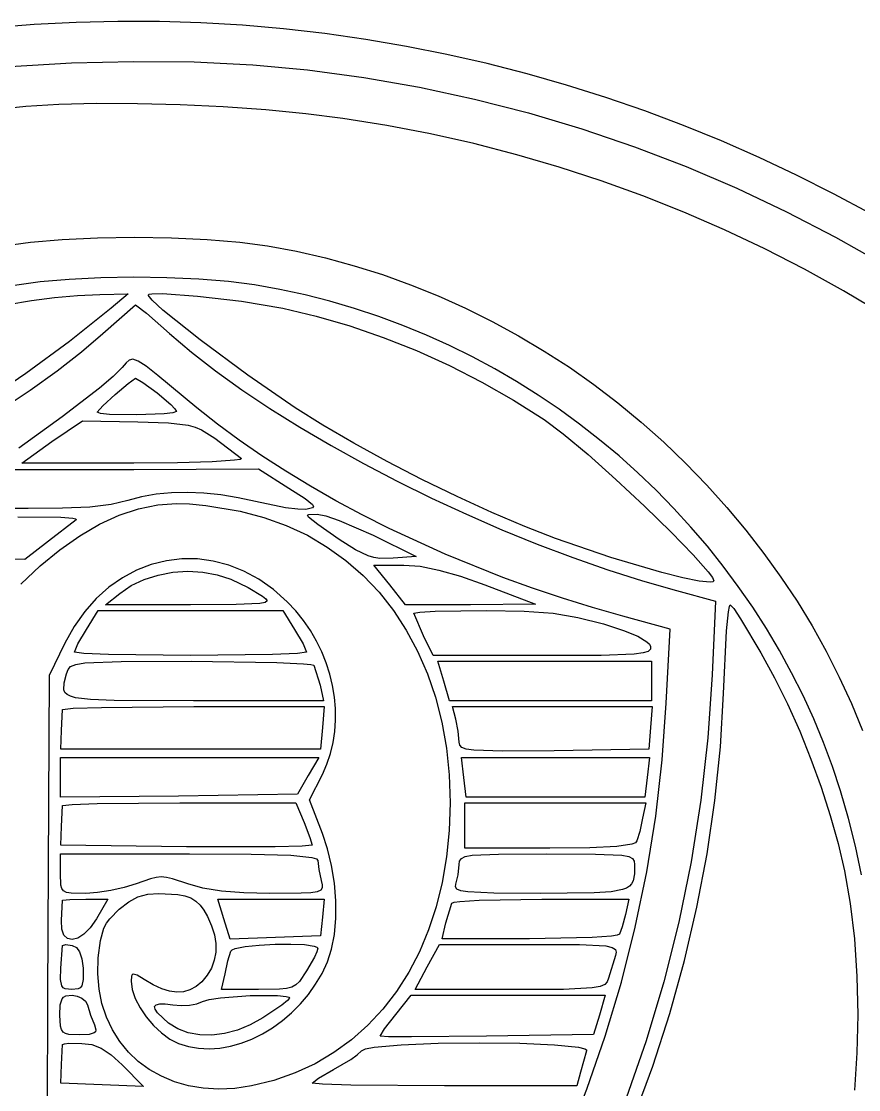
# Model space of a CAD drawing. Extents: x -1 to 208, y 98 to 298.
# Drawn here: x 109.1 to 160.3, y 216.5 to 281.8 of the extents above; entities that cross this region are included whole.
import ezdxf

# ---------------------------------------------------------------- set-up
doc = ezdxf.new("R2010")
doc.units = 0

msp = doc.modelspace()

# ---------------------------------------------------------------- linework, layer by layer
at = {"layer": 'Layer 1'}
for p, q in [((109.903452, 281.635504), (107.347197, 281.431534)), ((112.457297, 281.767623), (109.903452, 281.635504)), ((115.008724, 281.828292), (112.457297, 281.767623)), ((117.556124, 281.81815), (115.008724, 281.828284)), ((120.096287, 281.737609), (117.556124, 281.81815)), ((122.630008, 281.58731), (120.096287, 281.737609)), ((125.154884, 281.367568), (122.630008, 281.58731)), ((127.669301, 281.079035), (125.154884, 281.367568)), ((130.172447, 280.722189), (127.669301, 281.079035)), ((132.661927, 280.297515), (130.172447, 280.722189)), ((135.137709, 279.805494), (132.661927, 280.297515)), ((137.596611, 279.246692), (135.137709, 279.805494)), ((108.417327, 279.067345), (112.1789, 279.289899)), ((112.1789, 279.289899), (115.961376, 279.38436)), ((115.961376, 279.38436), (119.684318, 279.347752)), ((119.684318, 279.347752), (123.264854, 279.177414)), ((123.264854, 279.177414), (126.621695, 278.870294)), ((126.621695, 278.870294), (126.621695, 278.870823)), ((126.621695, 278.870696), (130.060605, 278.402572)), ((140.038612, 278.621506), (137.596611, 279.246692)), ((130.060605, 278.402572), (133.460909, 277.804664)), ((142.461298, 277.930587), (140.038612, 278.621506)), ((133.460909, 277.804664), (136.818555, 277.079226)), ((144.864683, 277.174409), (142.461298, 277.930587)), ((136.818555, 277.079226), (140.131139, 276.228829)), ((147.245527, 276.353464), (144.864683, 277.174409)), ((109.389309, 276.621642), (106.266608, 276.305267)), ((111.4113, 276.743703), (109.389309, 276.621642)), ((109.389309, 276.621642), (109.389309, 276.621642)), ((113.710881, 276.800024), (111.4113, 276.743703)), ((116.207597, 276.793185), (113.710881, 276.800038)), ((118.818569, 276.725436), (116.207597, 276.793185)), ((121.461713, 276.599354), (118.818569, 276.725436)), ((124.055785, 276.417271), (121.461713, 276.599354)), ((126.517894, 276.181681), (124.055785, 276.417271)), ((149.603848, 275.46823), (147.245527, 276.353464)), ((128.766789, 275.894915), (126.517894, 276.181681)), ((131.467081, 275.464367), (128.766789, 275.894915)), ((140.131139, 276.228829), (143.395453, 275.255891)), ((134.14161, 274.951346), (131.467081, 275.464367)), ((136.7912, 274.356174), (134.14161, 274.951346)), ((143.395453, 275.255891), (146.609084, 274.162989)), ((151.93723, 274.519189), (149.603848, 275.46823)), ((139.415043, 273.679255), (136.7912, 274.356174)), ((154.244851, 273.506905), (151.93723, 274.519189)), ((142.011517, 272.920745), (139.415043, 273.679255)), ((146.609084, 274.162989), (149.768792, 272.952609)), ((156.524326, 272.431862), (154.244851, 273.506905)), ((144.581454, 272.081131), (142.011517, 272.920745)), ((149.768792, 272.952609), (152.872996, 271.627091)), ((158.775623, 271.294542), (156.524326, 272.431862)), ((147.124036, 271.160575), (144.581454, 272.081131)), ((149.637649, 270.159396), (147.124036, 271.160575)), ((152.872996, 271.627091), (155.91764, 270.189006)), ((160.997163, 270.095589), (158.775623, 271.294542)), ((152.123086, 269.077916), (149.637649, 270.159396)), ((155.91764, 270.189006), (158.900337, 268.640848)), ((154.578765, 267.916457), (152.123086, 269.077916)), ((109.669315, 268.336144), (111.610028, 268.498352)), ((111.610028, 268.498352), (113.761567, 268.595711)), ((113.761567, 268.595711), (116.024143, 268.628138)), ((116.024143, 268.628138), (118.296366, 268.595711)), ((118.296366, 268.595711), (120.477679, 268.498352)), ((120.477679, 268.498352), (122.466676, 268.336144)), ((158.900337, 268.640848), (161.817865, 266.985038)), ((108.039171, 268.109082), (109.669315, 268.336144)), ((122.466676, 268.336144), (124.164405, 268.109082)), ((124.164405, 268.109082), (124.165727, 268.109082)), ((124.165209, 268.109082), (125.949035, 267.774281)), ((125.949035, 267.774281), (127.719183, 267.367791)), ((157.004671, 266.675343), (154.578765, 267.916457)), ((127.719183, 267.367791), (129.472445, 266.890656)), ((129.472445, 266.890656), (131.206374, 266.344244)), ((159.400015, 265.354812), (157.004671, 266.675343)), ((110.259893, 265.902269), (108.697332, 265.686472)), ((112.045326, 266.056836), (110.259893, 265.902269)), ((113.981224, 266.150575), (112.045326, 266.056836)), ((115.99437, 266.183883), (113.981224, 266.150575)), ((118.012334, 266.15725), (115.99437, 266.183883)), ((119.962729, 266.070917), (118.012334, 266.15725)), ((121.772296, 265.925362), (119.962729, 266.070917)), ((123.369446, 265.721072), (121.772296, 265.925362)), ((131.206374, 266.344244), (132.920199, 265.729679)), ((112.546599, 265.069494), (113.921693, 265.132978)), ((113.921693, 265.132978), (115.652415, 265.167577)), ((115.652415, 265.167577), (114.614458, 264.302457)), ((116.863356, 265.098302), (116.923694, 265.147141)), ((116.923694, 265.147141), (117.096689, 265.177634)), ((117.096689, 265.177634), (117.736355, 265.188112)), ((117.736355, 265.188096), (119.878245, 265.037794)), ((124.925575, 265.440421), (123.369446, 265.721072)), ((126.465597, 265.105303), (124.925575, 265.440421)), ((132.920199, 265.729679), (134.609887, 265.048256)), ((161.763959, 263.955269), (159.400015, 265.354812)), ((108.29261, 264.517129), (109.728042, 264.760284)), ((109.728042, 264.760284), (111.147387, 264.944862)), ((111.147387, 264.944862), (112.546599, 265.069494)), ((114.094675, 262.74513), (116.102182, 264.509888)), ((116.102182, 264.509888), (116.763581, 263.990834)), ((117.105536, 264.786835), (116.863356, 265.098302)), ((117.772571, 264.182974), (117.105536, 264.786835)), ((119.878245, 265.037794), (122.571266, 264.718765)), ((122.571266, 264.718765), (125.099364, 264.302457)), ((127.987925, 264.716593), (126.465597, 265.105303)), ((129.492551, 264.275425), (127.987925, 264.716593)), ((134.609887, 265.048256), (136.274636, 264.301089)), ((114.614458, 264.302457), (112.0582, 262.2618)), ((116.763581, 263.990834), (118.178082, 262.74513)), ((120.038352, 262.368975), (117.772571, 264.182974)), ((125.099364, 264.302457), (127.144702, 263.816471)), ((125.099364, 264.302457), (125.099364, 264.302457)), ((130.977068, 263.78284), (129.492551, 264.275425)), ((136.274636, 264.301089), (137.911209, 263.489478)), ((127.144702, 263.816471), (129.198062, 263.217839)), ((129.198062, 263.217839), (131.249019, 262.510426)), ((132.441463, 263.239807), (130.977068, 263.78284)), ((133.883321, 262.647448), (132.441463, 263.239807)), ((137.911209, 263.489478), (139.518024, 262.614542)), ((112.791209, 261.617466), (114.094675, 262.74513)), ((118.178082, 262.745291), (119.512945, 261.608534)), ((118.178082, 262.74513), (118.178082, 262.74528)), ((135.301862, 262.006657), (133.883321, 262.647448)), ((139.518024, 262.614542), (141.09265, 261.677572)), ((112.0582, 262.2618), (109.382864, 260.298626)), ((122.965531, 260.198129), (120.038352, 262.368975)), ((131.249019, 262.510426), (133.287105, 261.698489)), ((136.69545, 261.318472), (135.301862, 262.006657)), ((111.305888, 260.460273), (112.791209, 261.617466)), ((119.512945, 261.608534), (120.989406, 260.460754)), ((133.287105, 261.698489), (135.301058, 260.78598)), ((138.0641, 260.584021), (136.69545, 261.318472)), ((141.09265, 261.677572), (142.632684, 260.67985)), ((115.271828, 260.66915), (114.720662, 260.126843)), ((115.513218, 260.945537), (115.271828, 260.669312)), ((115.271828, 260.669312), (115.271828, 260.669164)), ((115.712753, 261.127294), (115.513218, 260.945537)), ((115.938045, 261.178388), (115.712753, 261.127294)), ((116.257477, 261.062927), (115.938045, 261.178388)), ((116.739449, 260.744623), (116.257477, 261.062927)), ((117.451532, 260.187506), (116.739449, 260.744623)), ((135.301058, 260.78598), (137.278792, 259.776916)), ((139.405378, 259.804353), (138.0641, 260.584021)), ((142.632684, 260.67985), (144.135698, 259.622428)), ((109.382864, 260.298626), (106.601327, 258.422269)), ((109.658845, 259.283688), (111.305888, 260.460273)), ((114.720662, 260.126843), (113.887088, 259.412588)), ((115.646777, 259.697017), (116.102182, 260.011699)), ((116.102182, 260.011699), (116.539093, 259.743523)), ((119.83961, 258.212429), (117.451532, 260.187506)), ((120.989406, 260.460754), (122.595417, 259.30871)), ((125.860538, 258.212185), (122.965531, 260.198129)), ((107.871005, 258.09793), (109.658845, 259.283688)), ((113.887088, 259.412588), (111.616471, 257.650002)), ((114.847794, 259.025487), (115.646777, 259.697017)), ((116.539093, 259.743523), (117.416924, 259.111982)), ((122.595417, 259.30871), (124.317278, 258.15916)), ((137.278792, 259.776916), (139.211467, 258.675401)), ((140.718508, 258.980267), (139.405378, 259.804353)), ((144.135698, 259.622428), (145.600094, 258.506674)), ((114.087441, 258.327969), (114.847794, 259.025487)), ((117.416924, 259.111982), (118.252112, 258.39829)), ((117.416924, 259.111982), (117.416924, 259.111982)), ((139.211467, 258.675401), (141.08622, 257.48546)), ((142.00267, 258.113056), (140.718508, 258.980267)), ((113.748695, 257.935479), (114.087441, 258.327969)), ((118.252112, 258.39829), (118.502347, 258.133895)), ((118.593273, 257.970076), (118.385687, 257.88905)), ((118.502347, 258.133895), (118.593273, 257.970076)), ((121.101248, 257.214787), (119.83961, 258.212429)), ((124.317278, 258.15916), (126.141334, 257.018945)), ((127.551824, 257.144865), (125.860538, 258.212185)), ((143.256256, 257.203603), (142.00267, 258.113056)), ((145.600094, 258.506674), (147.023455, 257.333709)), ((111.616471, 257.650002), (108.950789, 255.744599)), ((110.980834, 256.136124), (112.849145, 257.416502)), ((112.849145, 257.416502), (116.240575, 257.347306)), ((113.957089, 257.85743), (113.748695, 257.935479)), ((114.505839, 257.804569), (113.957089, 257.85743)), ((116.171379, 257.771096), (114.505839, 257.804569)), ((117.836934, 257.828384), (116.171379, 257.771096)), ((116.240575, 257.347306), (118.119358, 257.282938)), ((118.385687, 257.88905), (117.836934, 257.828384)), ((141.08622, 257.48546), (142.257738, 256.613178)), ((147.023455, 257.333709), (148.402557, 256.104824)), ((118.119358, 257.282938), (119.306968, 257.143982)), ((119.306968, 257.143982), (119.746279, 257.023207)), ((119.746279, 257.023207), (120.138126, 256.855769)), ((120.138126, 256.855769), (120.946763, 256.343793)), ((122.430473, 256.23461), (121.101248, 257.214787)), ((126.141334, 257.018945), (128.05551, 255.894898)), ((129.447489, 256.038604), (127.551824, 257.144865)), ((144.478473, 256.252953), (143.256256, 257.203603)), ((109.146311, 254.821223), (110.980834, 256.136124)), ((120.946763, 256.343793), (120.946763, 256.343642)), ((120.946763, 256.343634), (122.572877, 255.097929)), ((123.824868, 255.273822), (122.430473, 256.23461)), ((131.487186, 254.922606), (129.447489, 256.038604)), ((142.257738, 256.613178), (143.773624, 255.341087)), ((145.666874, 255.262151), (144.478473, 256.252953)), ((148.402557, 256.104824), (149.737407, 254.821144)), ((128.05551, 255.894898), (130.045328, 254.793786)), ((143.773624, 255.341087), (145.481018, 253.817631)), ((115.998397, 254.821064), (109.146311, 254.821213)), ((118.656027, 254.84488), (115.998397, 254.821067)), ((120.777792, 254.907639), (118.656027, 254.84488)), ((122.153674, 254.996308), (120.777792, 254.907639)), ((122.496449, 255.046275), (122.153674, 254.996308)), ((122.572877, 255.097929), (122.496449, 255.046275)), ((125.277987, 254.334594), (123.824868, 255.273822)), ((130.045328, 254.793786), (132.097883, 253.722283)), ((133.61137, 253.826079), (131.487186, 254.922606)), ((146.821504, 254.232248), (145.666874, 255.262151)), ((149.737407, 254.821144), (151.028821, 253.484441)), ((108.385151, 254.440322), (115.998397, 254.44047)), ((115.998397, 254.44048), (123.61164, 254.475083)), ((123.61164, 254.475083), (125.479951, 253.298495)), ((126.787443, 253.418865), (125.277987, 254.334594)), ((147.940711, 253.164206), (146.821504, 254.232248)), ((128.34839, 252.52872), (126.787443, 253.418865)), ((132.097883, 253.722283), (134.199543, 252.687308)), ((135.762101, 252.778232), (133.61137, 253.826079)), ((145.481018, 253.817631), (147.22381, 252.191107)), ((151.028821, 253.484441), (152.258269, 252.120865)), ((116.461856, 252.762783), (115.61781, 252.537253)), ((117.355768, 252.920567), (116.461856, 252.762783)), ((118.293146, 253.011087), (117.355768, 252.920567)), ((119.268336, 253.034664), (118.293146, 253.011089)), ((120.276519, 252.991775), (119.268336, 253.034664)), ((121.311255, 252.882751), (120.276519, 252.991775)), ((122.366902, 252.708073), (121.311255, 252.882751)), ((125.479951, 253.298495), (126.463988, 252.66969)), ((137.87984, 251.808271), (135.762101, 252.778232)), ((149.023729, 252.059069), (147.940711, 253.164206)), ((113.298912, 252.139288), (111.6374, 252.060355)), ((114.597559, 252.296107), (113.298912, 252.139288)), ((115.61781, 252.537253), (114.597559, 252.296107)), ((116.279209, 252.038633), (117.449113, 252.28211)), ((117.449113, 252.28211), (118.593273, 252.364096)), ((118.593273, 252.364096), (119.389036, 252.341951)), ((119.389036, 252.341969), (120.393195, 252.23866)), ((120.393195, 252.23866), (122.503681, 251.879722)), ((123.437838, 252.468054), (122.366902, 252.708073)), ((125.276375, 252.096082), (123.437838, 252.468054)), ((126.022259, 252.000898), (125.276375, 252.096082)), ((126.463988, 252.66969), (126.920211, 252.290717)), ((126.91538, 252.086829), (126.517894, 251.983597)), ((126.970897, 252.171554), (126.91538, 252.086829)), ((126.920211, 252.290717), (126.970897, 252.171554)), ((129.956817, 251.666097), (128.34839, 252.52872)), ((134.199543, 252.687308), (136.338196, 251.695707)), ((147.22381, 252.191107), (148.848313, 250.609961)), ((152.258269, 252.120865), (153.424956, 250.729447)), ((109.527702, 252.052793), (107.798589, 252.04901)), ((108.90413, 251.53374), (111.530376, 251.512097)), ((111.6374, 252.060355), (109.527702, 252.052815)), ((111.530376, 251.512094), (112.267398, 251.451023)), ((112.267398, 251.451023), (112.442007, 251.409343)), ((113.887088, 251.083798), (115.089986, 251.637853)), ((115.089986, 251.637853), (116.279209, 252.038633)), ((122.503681, 251.879804), (123.942332, 251.507427)), ((122.503681, 251.879722), (122.503681, 251.879804)), ((123.942332, 251.507427), (125.31098, 251.016131)), ((126.517894, 251.983597), (126.022259, 252.000901)), ((126.615253, 251.633752), (126.700541, 251.687259)), ((126.665145, 251.525048), (126.615253, 251.633752)), ((127.238835, 251.064407), (126.665145, 251.525048)), ((126.700541, 251.687259), (127.209871, 251.706732)), ((127.209871, 251.706732), (127.730459, 251.604061)), ((127.730459, 251.604061), (128.546328, 251.326148)), ((131.608677, 250.833161), (129.956817, 251.666097)), ((136.338196, 251.695707), (138.499384, 250.754069)), ((139.90504, 250.945326), (137.87984, 251.808271)), ((150.068115, 250.917888), (149.023729, 252.059069)), ((112.468561, 251.360747), (110.773232, 250.045767)), ((112.442007, 251.409343), (112.468561, 251.360747)), ((112.678563, 250.380486), (113.887088, 251.083798)), ((125.31098, 251.016131), (126.605601, 250.410095)), ((128.559202, 250.149563), (127.238835, 251.064407)), ((128.546328, 251.326148), (130.635906, 250.426428)), ((135.026677, 249.264086), (131.608677, 250.833161)), ((141.778182, 250.21868), (139.90504, 250.945326)), ((151.074686, 249.741706), (150.068115, 250.917888)), ((111.469236, 249.532021), (112.678563, 250.380486)), ((126.605601, 250.410095), (127.823789, 249.69375)), ((129.544848, 249.518586), (128.559202, 250.149563)), ((130.635906, 250.426428), (133.265388, 249.111451)), ((130.635906, 250.426428), (130.635906, 250.426428)), ((138.499384, 250.754069), (140.669433, 249.869396)), ((145.160783, 249.063738), (141.778182, 250.21868)), ((148.848313, 250.609961), (150.200062, 249.222732)), ((153.424956, 250.729447), (154.529691, 249.309388)), ((110.773232, 250.045767), (109.320113, 248.938461)), ((110.26714, 248.542431), (111.469236, 249.532021)), ((127.823789, 249.69375), (128.96231, 248.871437)), ((130.319698, 249.150395), (129.544848, 249.518586)), ((140.669433, 249.869396), (142.837053, 249.048369)), ((152.040211, 248.531487), (151.074686, 249.741706)), ((109.320113, 248.938461), (104.025752, 248.973058)), ((117.979354, 248.856229), (117.052432, 248.623935)), ((118.924769, 248.970566), (117.979354, 248.856229)), ((119.880644, 248.965414), (118.924769, 248.970573)), ((120.838948, 248.839332), (119.880644, 248.965414)), ((121.791598, 248.590788), (120.838948, 248.839332)), ((128.96231, 248.871437), (130.017957, 247.947336)), ((130.676133, 249.049657), (130.319698, 249.150395)), ((131.036599, 248.996312), (130.676133, 249.049657)), ((131.846844, 249.007657), (131.036599, 248.996307)), ((133.265388, 249.111451), (131.846844, 249.007657)), ((138.569385, 247.837748), (135.026677, 249.264086)), ((142.837053, 249.048369), (144.986978, 248.297747)), ((148.283481, 248.142458), (145.160783, 249.063738)), ((150.200062, 249.222732), (151.124566, 248.177698)), ((154.529691, 249.309388), (155.572465, 247.859716)), ((109.077115, 247.415812), (110.26714, 248.542431)), ((116.152882, 248.275056), (115.287923, 247.811197)), ((117.052432, 248.623935), (116.152882, 248.275056)), ((117.482898, 247.981292), (118.381657, 248.151067)), ((118.381657, 248.151067), (119.298107, 248.213826)), ((119.298107, 248.213826), (120.208934, 248.166194)), ((120.208934, 248.166194), (121.08918, 248.00511)), ((122.728976, 248.218412), (121.791598, 248.590788)), ((123.644621, 247.720599), (122.728976, 248.218412)), ((130.670511, 248.592318), (132.504217, 248.592466)), ((131.639258, 247.381131), (130.670511, 248.592318)), ((132.504217, 248.592476), (133.505954, 248.515155)), ((133.505954, 248.515155), (134.654142, 248.285436)), ((134.654142, 248.285436), (135.964052, 247.906384)), ((144.986978, 248.297747), (147.107135, 247.624367)), ((151.124566, 248.177698), (151.378023, 247.829946)), ((152.96391, 247.28836), (152.040211, 248.531487)), ((115.287923, 247.811197), (114.465612, 247.233644)), ((115.835064, 247.33358), (116.625996, 247.707724)), ((116.625996, 247.707724), (117.482898, 247.981292)), ((121.08918, 248.00511), (121.915507, 247.727195)), ((121.915507, 247.727274), (122.975199, 247.221256)), ((121.915507, 247.727195), (121.915507, 247.727274)), ((124.529701, 247.096058), (123.644621, 247.720599)), ((130.017957, 247.947336), (130.987524, 246.925799)), ((135.964052, 247.906384), (137.452583, 247.381374)), ((140.376556, 247.183196), (138.569385, 247.837748)), ((147.107135, 247.624367), (149.183032, 247.035067)), ((149.569244, 247.818037), (148.283481, 248.142458)), ((150.575815, 247.610365), (149.569244, 247.818037)), ((151.23238, 247.538997), (150.575815, 247.610365)), ((151.406989, 247.560481), (151.23238, 247.538997)), ((151.378023, 247.829946), (151.467325, 247.623401)), ((151.467325, 247.623401), (151.406989, 247.560481)), ((155.572465, 247.859716), (156.554904, 246.379552)), ((114.465612, 247.233644), (113.695593, 246.544014)), ((114.267672, 246.170029), (115.133438, 246.862077)), ((115.133438, 246.862077), (115.835064, 247.33358)), ((122.975199, 247.221256), (123.85303, 246.689167)), ((125.37615, 246.343182), (124.529701, 247.096058)), ((130.987524, 246.925799), (131.868577, 245.811093)), ((132.608015, 246.170029), (131.639258, 247.381131)), ((137.452583, 247.381374), (137.452583, 247.381292)), ((137.452583, 247.381292), (140.567243, 246.204707)), ((142.203025, 246.570403), (140.376556, 247.183196)), ((149.183032, 247.035067), (151.571126, 246.37762)), ((153.84577, 246.01321), (152.96391, 247.28836)), ((113.695593, 246.544014), (112.985122, 245.743746)), ((123.706583, 246.247996), (122.247826, 246.183144)), ((124.032454, 246.312043), (123.706583, 246.247996)), ((123.85303, 246.689167), (124.06785, 246.527761)), ((124.140269, 246.40369), (124.032454, 246.312043)), ((124.06785, 246.527761), (124.140269, 246.40369)), ((125.896741, 245.787436), (125.37615, 246.343182)), ((140.567243, 246.204707), (136.587624, 246.170108)), ((144.043978, 246.001383), (142.203025, 246.570403)), ((151.571126, 246.37762), (151.36354, 241.879111)), ((156.554904, 246.379552), (157.47538, 244.868005)), ((112.985122, 245.743746), (112.34304, 244.834292)), ((113.091323, 244.647541), (113.817892, 245.824126)), ((113.817892, 245.824126), (125.099364, 245.823978)), ((119.459037, 246.170108), (114.267672, 246.170029)), ((122.247826, 246.183144), (119.459037, 246.1701)), ((125.099364, 245.823965), (125.82593, 244.647541)), ((126.369045, 245.199909), (125.896741, 245.787436)), ((131.868577, 245.811093), (132.65709, 244.607632)), ((136.587624, 246.170108), (132.608015, 246.170029)), ((133.126998, 245.650972), (133.473781, 245.72178)), ((133.715155, 244.266798), (133.126998, 245.650972)), ((133.473781, 245.72178), (134.420808, 245.776414)), ((134.420808, 245.776414), (137.556384, 245.823965)), ((137.556384, 245.823965), (139.863201, 245.772067)), ((139.863201, 245.772067), (141.630944, 245.642283)), ((141.630944, 245.642283), (143.152471, 245.39575)), ((145.896196, 245.478141), (144.043978, 246.001383)), ((152.250215, 244.569656), (152.362057, 245.739721)), ((152.362057, 245.739721), (152.417575, 246.058671)), ((152.417575, 246.058671), (152.470677, 246.170108)), ((152.470677, 246.170108), (152.679877, 245.939185)), ((152.679877, 245.939185), (153.106329, 245.309335)), ((154.683371, 244.707162), (153.84577, 246.01321)), ((126.793082, 244.58438), (126.369045, 245.199909)), ((143.152471, 245.39575), (144.719845, 244.993444)), ((144.719845, 244.993605), (145.932397, 244.597252)), ((144.719845, 244.993444), (144.719845, 244.993592)), ((148.802445, 244.682299), (145.896196, 245.478141)), ((153.106329, 245.309335), (154.339794, 243.228765)), ((112.34304, 244.834292), (111.776597, 243.8171)), ((112.572346, 243.773811), (113.091323, 244.647541)), ((125.82593, 244.647541), (126.34491, 243.773811)), ((127.166419, 243.944711), (126.793082, 244.58438)), ((132.65709, 244.607632), (133.350665, 243.319689)), ((134.304135, 243.055693), (133.715155, 244.266798)), ((145.932397, 244.597252), (146.817477, 244.236623)), ((146.817477, 244.236623), (147.37185, 243.908423)), ((148.560267, 240.149191), (148.802445, 244.682299)), ((152.055498, 240.737285), (152.250215, 244.569656)), ((155.476718, 243.371264), (154.683371, 244.707162)), ((157.47538, 244.868005), (158.336312, 243.324034)), ((111.776597, 243.8171), (110.807837, 241.844673)), ((112.364757, 243.263447), (112.572346, 243.773811)), ((126.34491, 243.773811), (126.552499, 243.263447)), ((127.48907, 243.284769), (127.166419, 243.944711)), ((147.37185, 243.908423), (147.523922, 243.755465)), ((147.523922, 243.755465), (147.591509, 243.609431)), ((147.591509, 243.609431), (147.584366, 243.446575)), ((112.923159, 243.187167), (112.364757, 243.263447)), ((114.44549, 243.120707), (112.923159, 243.187167)), ((119.459037, 243.055776), (114.44549, 243.120707)), ((124.471768, 243.120707), (119.459037, 243.055776)), ((125.994097, 243.187167), (124.471768, 243.120707)), ((126.552499, 243.263447), (125.994097, 243.187167)), ((127.761024, 242.608411), (127.48907, 243.284769)), ((133.350665, 243.319689), (133.946088, 241.951525)), ((141.017024, 243.055776), (134.304135, 243.055693)), ((144.584674, 243.074201), (141.017024, 243.055786)), ((146.588155, 243.150962), (144.584674, 243.074201)), ((147.135294, 243.221365), (146.588155, 243.150962)), ((147.449894, 243.318562), (147.135294, 243.221365)), ((147.584273, 243.446575), (147.449894, 243.318562)), ((154.339794, 243.228765), (154.339794, 243.228686)), ((154.339794, 243.228686), (155.176591, 241.703867)), ((156.222588, 242.006402), (155.476718, 243.371264)), ((158.336312, 243.324034), (159.136893, 241.74683)), ((111.964869, 242.19967), (112.120967, 242.38851)), ((112.120967, 242.38851), (112.437176, 242.523765)), ((112.437176, 242.523765), (113.00041, 242.614525)), ((113.00041, 242.614525), (115.223544, 242.697723)), ((115.223544, 242.697723), (119.492824, 242.70963)), ((119.492824, 242.70963), (124.739706, 242.640433)), ((124.739706, 242.640433), (126.369045, 242.563672)), ((126.369045, 242.563672), (126.826059, 242.517571)), ((126.826059, 242.517571), (127.002279, 242.467443)), ((127.002279, 242.467523), (127.382853, 241.256339)), ((127.002279, 242.467443), (127.002279, 242.467523)), ((127.980692, 241.919421), (127.761024, 242.608411)), ((134.961508, 241.498527), (134.580921, 242.70963)), ((134.580921, 242.70963), (147.660703, 242.70955)), ((147.660703, 242.70955), (147.660703, 241.498609)), ((110.807837, 241.844673), (110.704033, 222.293466)), ((111.737965, 241.390149), (111.880385, 241.948387)), ((111.880385, 241.948387), (111.964869, 242.19967)), ((128.148858, 241.221821), (127.980692, 241.919421)), ((133.946088, 241.951525), (134.440917, 240.507566)), ((151.36354, 241.879111), (151.104444, 238.022359)), ((155.176591, 241.703867), (155.971549, 240.100836)), ((156.921796, 240.613775), (156.222588, 242.006402)), ((159.136893, 241.74683), (159.877945, 240.135433)), ((111.714634, 240.973518), (111.73797, 241.390149)), ((111.778192, 240.811792), (111.714634, 240.973518)), ((127.382853, 241.256339), (127.590455, 240.287504)), ((128.263102, 240.519314), (128.148858, 241.221821)), ((135.307487, 240.287343), (134.961508, 241.498527)), ((147.660703, 241.498609), (147.660703, 240.287343)), ((111.908547, 240.677661), (111.778192, 240.811792)), ((112.119356, 240.568637), (111.908547, 240.677661)), ((112.421081, 240.482063), (112.119356, 240.568637)), ((113.349614, 240.365877), (112.421081, 240.482063)), ((114.795497, 240.308504), (113.349614, 240.365877)), ((128.323451, 239.815761), (128.263102, 240.519314)), ((134.440917, 240.507566), (134.830349, 238.991918)), ((151.869645, 237.478924), (152.055498, 240.737285)), ((157.571932, 239.194359), (156.921796, 240.613775)), ((111.568994, 238.487988), (111.638191, 239.768369)), ((111.638191, 239.768369), (112.289131, 239.839176)), ((112.289131, 239.839176), (114.01744, 239.89381)), ((114.01744, 239.89381), (119.666626, 239.941358)), ((119.631217, 240.287343), (114.795497, 240.308483)), ((127.590455, 240.287504), (119.631217, 240.287356)), ((119.666626, 239.941358), (127.625047, 239.941279)), ((127.625047, 239.941279), (127.521259, 238.661139)), ((128.329896, 239.115023), (128.323467, 239.815761)), ((147.660703, 240.287343), (135.307487, 240.287343)), ((135.688074, 239.180198), (135.480485, 239.941443)), ((135.480485, 239.941443), (147.695308, 239.941292)), ((147.695308, 239.941279), (147.591509, 238.661139)), ((148.314046, 236.690885), (148.560267, 240.149191)), ((155.971549, 240.100836), (156.717432, 238.438585)), ((159.877945, 240.135433), (160.55945, 238.489036)), ((128.280805, 238.421046), (128.329896, 239.115023)), ((135.830491, 238.431907), (135.688074, 239.180198)), ((158.172173, 237.749111), (157.571932, 239.194359)), ((111.534405, 237.346082), (111.568994, 238.487988)), ((127.521259, 238.661139), (127.417458, 237.346162)), ((128.176213, 237.737607), (128.280805, 238.421046)), ((134.830349, 238.991918), (135.112772, 237.409082)), ((135.89566, 237.761425), (135.830491, 238.431907)), ((147.591509, 238.661139), (147.487721, 237.346162)), ((156.717432, 238.438585), (157.406184, 236.736107)), ((128.015283, 237.068492), (128.176213, 237.737607)), ((135.925434, 237.577328), (135.89566, 237.761425)), ((151.104444, 238.022359), (150.678809, 234.213806)), ((158.721717, 236.279085), (158.172173, 237.749111)), ((127.417458, 237.346162), (111.534405, 237.346082)), ((127.797238, 236.417719), (128.015283, 237.068492)), ((135.112772, 237.409082), (135.284156, 235.763249)), ((136.049341, 237.437004), (135.925434, 237.577328)), ((136.320504, 237.335623), (136.049341, 237.437004)), ((136.7912, 237.268358), (136.320504, 237.335623)), ((138.538016, 237.21646), (136.7912, 237.268358)), ((141.708988, 237.242368), (138.538016, 237.216466)), ((147.487721, 237.346162), (141.708988, 237.242368)), ((151.535717, 234.210186), (151.869645, 237.478924)), ((111.499798, 234.404901), (111.499798, 236.826947)), ((111.499798, 236.826947), (127.313657, 236.826947)), ((127.313657, 236.826947), (126.6563, 235.719799)), ((127.521259, 235.788995), (127.797238, 236.417719)), ((136.172446, 235.615924), (136.034053, 236.827029)), ((136.034053, 236.827029), (147.52231, 236.826947)), ((147.52231, 236.826947), (147.383918, 235.616006)), ((147.912549, 233.250123), (148.314046, 236.690885)), ((157.406184, 236.736107), (158.032172, 235.012624)), ((126.725497, 234.231829), (127.521259, 235.788995)), ((135.284156, 235.763249), (135.342092, 234.058758)), ((159.218977, 234.785321), (158.721717, 236.279085)), ((126.6563, 235.719799), (125.99893, 234.577891)), ((136.310839, 234.404742), (136.172446, 235.615924)), ((147.383918, 235.616006), (147.245527, 234.404901)), ((118.732473, 234.4741), (111.499798, 234.404901)), ((125.99893, 234.577891), (118.732473, 234.4741)), ((158.032172, 235.012624), (158.587351, 233.287133)), ((159.710586, 233.107706), (159.218977, 234.785321)), ((111.568994, 232.605464), (111.638191, 233.885847)), ((111.638191, 233.885847), (112.217522, 233.956652)), ((112.217522, 233.956652), (113.753527, 234.011283)), ((113.753527, 234.011283), (118.801667, 234.05884)), ((118.801667, 234.05884), (125.895127, 234.058689)), ((125.895127, 234.058676), (126.414106, 232.847735)), ((127.521259, 232.190204), (126.725497, 234.231829)), ((135.342092, 234.058758), (135.287381, 232.374943)), ((136.241642, 231.290407), (136.241642, 234.058676)), ((136.241642, 234.058676), (147.314724, 234.058676)), ((147.245527, 234.404901), (136.310839, 234.404753)), ((147.314724, 234.058676), (147.107135, 233.12452)), ((150.678809, 234.213806), (150.08822, 230.456426)), ((151.055369, 230.938387), (151.535717, 234.210186)), ((147.360589, 229.834058), (147.912549, 233.250123)), ((158.587351, 233.287133), (159.066088, 231.57862)), ((111.534405, 231.463558), (111.568994, 232.605464)), ((126.414106, 232.847735), (126.747216, 231.948018)), ((147.107135, 233.12452), (146.934137, 232.302691)), ((160.135426, 231.399833), (159.710586, 233.107706)), ((126.747216, 231.948018), (126.898481, 231.463558)), ((127.845508, 231.243819), (127.521259, 232.190204)), ((135.287381, 232.374943), (135.12484, 230.752121)), ((146.934137, 232.302691), (146.761155, 231.740426)), ((119.216845, 231.359765), (111.534405, 231.463558)), ((124.640739, 231.359765), (119.216845, 231.359765)), ((126.291808, 231.398709), (124.640739, 231.359765)), ((126.898481, 231.463558), (126.291808, 231.398709)), ((128.090925, 230.218341), (127.845508, 231.243819)), ((141.432202, 231.290569), (136.241642, 231.29042)), ((143.890297, 231.312211), (141.432202, 231.290569)), ((145.524468, 231.385752), (143.890297, 231.312211)), ((146.44414, 231.524145), (145.524468, 231.385752)), ((146.67103, 231.621747), (146.44414, 231.524145)), ((146.761155, 231.740426), (146.67103, 231.621747)), ((159.066088, 231.57862), (159.461158, 229.906151)), ((160.492669, 229.666458), (160.135426, 231.399833)), ((111.499798, 229.733238), (111.499798, 230.944341)), ((111.499798, 230.944341), (119.38984, 230.944341)), ((119.38984, 230.944341), (123.171509, 230.923253)), ((123.171509, 230.923261), (125.587766, 230.853504)), ((125.587766, 230.853504), (126.868707, 230.725406)), ((126.868707, 230.725406), (127.155156, 230.636337)), ((127.155156, 230.636337), (127.24446, 230.52908)), ((127.24446, 230.529165), (127.309646, 229.98846)), ((127.24446, 230.52908), (127.24446, 230.529165)), ((135.12484, 230.752121), (134.858511, 229.194312)), ((135.918988, 230.494002), (136.023597, 230.652429)), ((136.023597, 230.652429), (136.260959, 230.768697)), ((136.260959, 230.768697), (136.68258, 230.849236)), ((136.68258, 230.849236), (138.28938, 230.929217)), ((138.28938, 230.929217), (141.259205, 230.944404)), ((141.259205, 230.944425), (144.229027, 230.929212)), ((144.229027, 230.929217), (145.835842, 230.849236)), ((145.835842, 230.849236), (146.257463, 230.768697)), ((146.257463, 230.768697), (146.494826, 230.652429)), ((146.494826, 230.652429), (146.599418, 230.494002)), ((150.4318, 227.670936), (151.055369, 230.938387)), ((127.309646, 229.98846), (127.452049, 229.317978)), ((128.255866, 229.148206), (128.090925, 230.218341)), ((135.830491, 229.655435), (135.89566, 230.286894)), ((135.89566, 230.286894), (135.918996, 230.494002)), ((146.599418, 230.494002), (146.622755, 230.286894)), ((146.62276, 230.286894), (146.609055, 229.714331)), ((146.62276, 230.286894), (146.62276, 230.286894)), ((150.08822, 230.456426), (149.333492, 226.752954)), ((159.461158, 229.906151), (159.812775, 227.906205)), ((111.523946, 229.033067), (111.49979, 229.733238)), ((117.013009, 229.421853), (116.136787, 229.110389)), ((117.354977, 229.499662), (117.013009, 229.421853)), ((117.671993, 229.525649), (117.354977, 229.499667)), ((117.994641, 229.499662), (117.671993, 229.525644)), ((118.351082, 229.421853), (117.994641, 229.499662)), ((119.286042, 229.110389), (118.351082, 229.421853)), ((127.452049, 229.317978), (127.513205, 229.055273)), ((135.688074, 229.075789), (135.830491, 229.655435)), ((146.522986, 229.281209), (146.432863, 229.110952)), ((146.609084, 229.714331), (146.522986, 229.281209)), ((146.65977, 226.449694), (147.360589, 229.834058)), ((111.581866, 228.817831), (111.523946, 229.033067)), ((111.694512, 228.673483), (111.581866, 228.817831)), ((111.880385, 228.586022), (111.694512, 228.673483)), ((112.15717, 228.541046), (111.880385, 228.586022)), ((113.767205, 228.57025), (113.056734, 228.522136)), ((114.583881, 228.699473), (113.767205, 228.57025)), ((115.407805, 228.88711), (114.583881, 228.699473)), ((116.136787, 229.110389), (115.407805, 228.88711)), ((120.215363, 228.843258), (119.286042, 229.110389)), ((121.353094, 228.660529), (120.215363, 228.843258)), ((122.711272, 228.555608), (121.353094, 228.660529)), ((126.813994, 228.564057), (126.225818, 228.534529)), ((127.20101, 228.621588), (126.813994, 228.564057)), ((127.423096, 228.716451), (127.20101, 228.621588)), ((127.514816, 228.8579), (127.423096, 228.716451)), ((127.513205, 229.055273), (127.514793, 228.8579)), ((128.338738, 228.068014), (128.255866, 229.148206)), ((134.858511, 229.194312), (134.490007, 227.705776)), ((135.665534, 228.912938), (135.688076, 229.075789)), ((135.754047, 228.784923), (135.665534, 228.912938)), ((135.993019, 228.687725), (135.754047, 228.784923)), ((136.423485, 228.617243), (135.993019, 228.687725)), ((138.014205, 228.540482), (136.423485, 228.617243)), ((145.181695, 228.624323), (144.15582, 228.554563)), ((145.874461, 228.755715), (145.181695, 228.624323)), ((146.116655, 228.850579), (145.874461, 228.755715)), ((146.300109, 228.968215), (146.116655, 228.850579)), ((146.432863, 229.110952), (146.300109, 228.968215)), ((111.568994, 226.861177), (111.638191, 228.106876)), ((111.638191, 228.106876), (112.075099, 228.154429)), ((112.075099, 228.154429), (113.056734, 228.176072)), ((113.056734, 228.522136), (112.15717, 228.541054)), ((113.056734, 228.176072), (114.406065, 228.176072)), ((114.406065, 228.176072), (113.714911, 226.96497)), ((115.098833, 227.553223), (115.67655, 228.011208)), ((115.67655, 228.011208), (116.244605, 228.3102)), ((116.244605, 228.3102), (116.84565, 228.472974)), ((116.84565, 228.472974), (117.520728, 228.522136)), ((117.520728, 228.522136), (118.676953, 228.461065)), ((118.676953, 228.461065), (119.113041, 228.374329)), ((119.113041, 228.374329), (119.475922, 228.241006)), ((119.475922, 228.241006), (119.780079, 228.054173)), ((119.780079, 228.054173), (120.041574, 227.806836)), ((121.500332, 226.96497), (121.119761, 228.176072)), ((121.119761, 228.176072), (127.625047, 228.176072)), ((124.303604, 228.522136), (122.711272, 228.555608)), ((126.225818, 228.534529), (124.303604, 228.52212)), ((127.625047, 228.176072), (127.521259, 227.068766)), ((128.339545, 227.012121), (128.338223, 228.068014)), ((135.065306, 226.722781), (135.44588, 227.933883)), ((135.44588, 227.933883), (135.581063, 227.984093)), ((135.581063, 227.984093), (135.921407, 228.030197)), ((135.921407, 228.030197), (137.119476, 228.106955)), ((137.119476, 228.106955), (140.947828, 228.176154)), ((140.844029, 228.522136), (138.014205, 228.540498)), ((144.15582, 228.554563), (140.844029, 228.522136)), ((140.947828, 228.176154), (146.276781, 228.176072)), ((146.276781, 228.176072), (146.069178, 227.241758)), ((159.812775, 227.906205), (160.064619, 225.734236)), ((114.523545, 226.976315), (115.098833, 227.553223)), ((120.041574, 227.806836), (120.274907, 227.492231)), ((120.274907, 227.492231), (120.49698, 227.103445)), ((134.490007, 227.705776), (134.023323, 226.290542)), ((149.668211, 224.415313), (150.4318, 227.670936)), ((111.590727, 226.34043), (111.568978, 226.861177)), ((113.714911, 226.96497), (113.330297, 226.418315)), ((114.15986, 226.389671), (114.319163, 226.693733)), ((114.319163, 226.693733), (114.523545, 226.976315)), ((120.49698, 227.103445), (120.751241, 226.546328)), ((121.880918, 225.719186), (121.500332, 226.96497)), ((127.521259, 227.068766), (127.417458, 225.926857)), ((128.255866, 226.015045), (128.339545, 227.012121)), ((134.857704, 225.753865), (135.065306, 226.722781)), ((146.069178, 227.241758), (145.852744, 226.480513)), ((149.333492, 226.752954), (148.415431, 223.106209)), ((111.719468, 225.972239), (111.590727, 226.34043)), ((111.937513, 225.756521), (111.719468, 225.972239)), ((112.941669, 226.024137), (112.567528, 225.782432)), ((113.330297, 226.418315), (112.941669, 226.024137)), ((113.945021, 225.640817), (114.15986, 226.389671)), ((120.751241, 226.546328), (120.919405, 225.995009)), ((120.919405, 225.995009), (121.001474, 225.455032)), ((128.087699, 225.111222), (128.255866, 226.015045)), ((134.023323, 226.290542), (133.460105, 224.952956)), ((145.55263, 225.969101), (145.21308, 225.914385)), ((145.688605, 226.030656), (145.55263, 225.969101)), ((145.852744, 226.480513), (145.688605, 226.030656)), ((145.814932, 223.104034), (146.65977, 226.449694)), ((111.534405, 223.954431), (111.638191, 225.338605)), ((111.638191, 225.338605), (111.828894, 225.390505)), ((111.828894, 225.390505), (112.226364, 225.338605)), ((112.226364, 225.693281), (111.937513, 225.756521)), ((112.567528, 225.782432), (112.226364, 225.693281)), ((112.226364, 225.338605), (112.479819, 225.214777)), ((113.817892, 224.577362), (113.945021, 225.640817)), ((121.001474, 225.455032), (120.998193, 224.932036)), ((124.649581, 225.822982), (121.880918, 225.719186)), ((122.807033, 225.272628), (123.662327, 225.363632)), ((123.662327, 225.363632), (124.631894, 225.416493)), ((124.631894, 225.416493), (125.595015, 225.427208)), ((127.417458, 225.926857), (124.649581, 225.822982)), ((125.595015, 225.427192), (126.431008, 225.39163)), ((126.431008, 225.39163), (127.021583, 225.305775)), ((127.021583, 225.305775), (127.18654, 225.242775)), ((133.923548, 224.023706), (134.684722, 225.407801)), ((134.684722, 225.407801), (140.152065, 225.407801)), ((140.186657, 225.753786), (134.857704, 225.753865)), ((140.152065, 225.407801), (143.251438, 225.392111)), ((144.014207, 225.827326), (140.186657, 225.753786)), ((143.251438, 225.392111), (144.862264, 225.308352)), ((145.21308, 225.914385), (144.014207, 225.827326)), ((144.862264, 225.308352), (145.251696, 225.223625)), ((160.064619, 225.734236), (160.215079, 223.448813)), ((112.479819, 225.214777), (112.67212, 224.94499)), ((112.67212, 224.94499), (112.805695, 224.525949)), ((120.998254, 224.932036), (120.911351, 224.431725)), ((121.742526, 224.404291), (121.915507, 224.992623)), ((121.915507, 224.992623), (121.998396, 225.073649)), ((121.998396, 225.073649), (122.184252, 225.147671)), ((122.184252, 225.147671), (122.807033, 225.272628)), ((127.189747, 224.958989), (127.041702, 224.629178)), ((127.18654, 225.242775), (127.24446, 225.165612)), ((127.24446, 225.165533), (127.189747, 224.958989)), ((127.24446, 225.165612), (127.24446, 225.165533)), ((127.832634, 224.335092), (128.087699, 225.111222)), ((133.460105, 224.952956), (132.804344, 223.697034)), ((145.446413, 224.715676), (145.031238, 223.331581)), ((145.251696, 225.223625), (145.441579, 225.101245)), ((145.441579, 225.101245), (145.486641, 224.934208)), ((145.486641, 224.934208), (145.446413, 224.715755)), ((145.446413, 224.715755), (145.446413, 224.715676)), ((112.805695, 224.525949), (112.883736, 223.954431)), ((113.788922, 223.599114), (113.817892, 224.577362)), ((120.911351, 224.431725), (120.739978, 223.9599)), ((121.569528, 223.608446), (121.742526, 224.404291)), ((127.041702, 224.629178), (126.552499, 223.781356)), ((127.502749, 223.632505), (127.832634, 224.335092)), ((133.196191, 222.639533), (133.923548, 224.023706)), ((148.767856, 221.178839), (149.668211, 224.415313)), ((111.500602, 223.267211), (111.534405, 223.954431)), ((112.883736, 223.954431), (112.897442, 223.267211)), ((112.883736, 223.954431), (112.883736, 223.954431)), ((113.865368, 222.665843), (113.788922, 223.599114)), ((115.847132, 223.471662), (115.825383, 223.158589)), ((115.885748, 223.553331), (115.847132, 223.471662)), ((115.950917, 223.586803), (115.885748, 223.553331)), ((116.189891, 223.513826), (115.950917, 223.586803)), ((116.621162, 223.262385), (116.189891, 223.513826)), ((120.486524, 223.522031), (120.151001, 223.123989)), ((120.739978, 223.9599), (120.486524, 223.522031)), ((121.361939, 222.639533), (121.569528, 223.608446)), ((126.552499, 223.781356), (126.122033, 223.135816)), ((127.112513, 222.967092), (127.502749, 223.632505)), ((132.804344, 223.697034), (132.058461, 222.527048)), ((160.215079, 223.448813), (160.264974, 221.108192)), ((111.577855, 222.868685), (111.500602, 223.267211)), ((111.667962, 222.75443), (111.577855, 222.868685)), ((111.797509, 222.68435), (111.667962, 222.75443)), ((112.191775, 222.639451), (111.797509, 222.68435)), ((112.586829, 222.68435), (112.191775, 222.639451)), ((112.717988, 222.75443), (112.586829, 222.68435)), ((112.81051, 222.868685), (112.717988, 222.75443)), ((112.897413, 223.267211), (112.81051, 222.868685)), ((115.825399, 223.158589), (115.89218, 222.640176)), ((117.18198, 222.931444), (116.621162, 223.262385)), ((117.698541, 222.690867), (117.18198, 222.931444)), ((118.175679, 222.540404), (117.698541, 222.690867)), ((119.794562, 222.830466), (119.424432, 222.624888)), ((120.151001, 223.123989), (119.794562, 222.830466)), ((125.326271, 222.708811), (124.898223, 222.662141)), ((125.652935, 222.795147), (125.326271, 222.708811)), ((125.908001, 222.93346), (125.652935, 222.795147)), ((126.122033, 223.135816), (125.908001, 222.93346)), ((126.668368, 222.342149), (127.112513, 222.967092)), ((144.031913, 222.738984), (142.262556, 222.65514)), ((144.50984, 222.823627), (144.031913, 222.738984)), ((144.795486, 222.94601), (144.50984, 222.823627)), ((144.949974, 223.113049), (144.795486, 222.94601)), ((144.827659, 219.804158), (145.814932, 223.104034)), ((145.031238, 223.331581), (144.949974, 223.113049)), ((148.415431, 223.106209), (147.336454, 219.519083)), ((110.704033, 222.293466), (110.683924, 213.927428)), ((111.491757, 221.709402), (111.599572, 222.077029)), ((111.599572, 222.077029), (111.696931, 222.183881)), ((111.696931, 222.183881), (111.830503, 222.250101)), ((111.830503, 222.250101), (112.226364, 222.293307)), ((112.226364, 222.293307), (112.53292, 222.245193)), ((112.53292, 222.245193), (112.81051, 222.115973)), ((112.81051, 222.115973), (113.029379, 221.928415)), ((114.042377, 221.781895), (113.865368, 222.665843)), ((115.89218, 222.640176), (116.079661, 222.086927)), ((116.079661, 222.086927), (116.370927, 221.522328)), ((118.619824, 222.479494), (118.175679, 222.540404)), ((119.034196, 222.507818), (118.619824, 222.479494)), ((119.424432, 222.624888), (119.034196, 222.507818)), ((120.185605, 221.912726), (120.603197, 222.035188)), ((120.603197, 222.035188), (121.295161, 222.139788)), ((121.295161, 222.139788), (123.09669, 222.276009)), ((123.61164, 222.639451), (121.361939, 222.639533)), ((123.09669, 222.276009), (124.774297, 222.282518)), ((124.898223, 222.662141), (123.61164, 222.63944)), ((124.774297, 222.282525), (125.312592, 222.224915)), ((125.312592, 222.224915), (125.462245, 222.178812)), ((125.51454, 222.120315), (125.386622, 221.965108)), ((125.462245, 222.178812), (125.51454, 222.120315)), ((125.51454, 222.120315), (125.51454, 222.120315)), ((126.17755, 221.760895), (126.668368, 222.342149)), ((132.058461, 222.527048), (131.225691, 221.447015)), ((132.019842, 221.116802), (132.953997, 222.293307)), ((132.953997, 222.293307), (144.823646, 222.293458)), ((139.010323, 222.639451), (133.196191, 222.639533)), ((142.262556, 222.65514), (139.010323, 222.639451)), ((144.823646, 222.293466), (144.477666, 221.082205)), ((111.465206, 221.082205), (111.491757, 221.709402)), ((113.029379, 221.928415), (113.160519, 221.705055)), ((113.160519, 221.705055), (113.342362, 221.086549)), ((113.160519, 221.705055), (113.160519, 221.705055)), ((114.315152, 220.951456), (114.042377, 221.781895)), ((116.370927, 221.522328), (116.74668, 220.969882)), ((117.261632, 221.605606), (117.355768, 221.716643)), ((117.290599, 221.437765), (117.261632, 221.605606)), ((117.441864, 221.2136), (117.290599, 221.437765)), ((117.355768, 221.716643), (117.573827, 221.77047)), ((117.573827, 221.77047), (117.917391, 221.766766)), ((117.917391, 221.766769), (118.386491, 221.705055)), ((118.386491, 221.705055), (118.895803, 221.664502)), ((118.895803, 221.664502), (119.402715, 221.692101)), ((119.402715, 221.692101), (119.850887, 221.778032)), ((119.850887, 221.778032), (120.185605, 221.912726)), ((125.039029, 221.683412), (123.888426, 220.909213)), ((125.386622, 221.965108), (125.039029, 221.683412)), ((125.644088, 221.226472), (126.17755, 221.760895)), ((131.225691, 221.447015), (130.308435, 220.461202)), ((111.513477, 220.411238), (111.465206, 221.082205)), ((113.342362, 221.086549), (113.576502, 220.493952)), ((114.678824, 220.179109), (114.315152, 220.951456)), ((116.74668, 220.969882), (117.189216, 220.453077)), ((118.108885, 220.597748), (117.441864, 221.2136)), ((123.888426, 220.909213), (123.111978, 220.482768)), ((124.475795, 220.310824), (125.075232, 220.742012)), ((125.075232, 220.742012), (125.644088, 221.226472)), ((131.327881, 220.23873), (132.019842, 221.116802)), ((144.477666, 221.082205), (144.09708, 219.9057)), ((147.73312, 217.968838), (148.767856, 221.178839)), ((160.264974, 221.108192), (160.215079, 218.770795)), ((111.571413, 220.19713), (111.513477, 220.411238)), ((111.668769, 220.048437), (111.571413, 220.19713)), ((113.576502, 220.493952), (113.659391, 220.177659)), ((113.659391, 220.177659), (113.638488, 220.068794)), ((115.1278, 219.469037), (114.678824, 220.179109)), ((117.189216, 220.453077), (117.679226, 219.995576)), ((118.680964, 220.240659), (118.108885, 220.597748)), ((119.323853, 219.999195), (118.680964, 220.240659)), ((122.323449, 220.164623), (121.536548, 219.955989)), ((123.111978, 220.482768), (122.323449, 220.164623)), ((123.85303, 219.936113), (124.475795, 220.310824)), ((130.308435, 220.461202), (129.309904, 219.573717)), ((131.051082, 219.801824), (131.327881, 220.23873)), ((111.816022, 219.953174), (111.668769, 220.048437)), ((112.02522, 219.899747), (111.816022, 219.953174)), ((112.676147, 219.8711), (112.02522, 219.899747)), ((113.254671, 219.895399), (112.676147, 219.871111)), ((113.567657, 219.98785), (113.254671, 219.895399)), ((113.638465, 220.068794), (113.567657, 219.98785)), ((115.657233, 218.825749), (115.1278, 219.469037)), ((117.679226, 219.995576), (118.199815, 219.620704)), ((118.199815, 219.620704), (118.731666, 219.352126)), ((120.023064, 219.872066), (119.323853, 219.999195)), ((120.76492, 219.858067), (120.023064, 219.872063)), ((121.536548, 219.955989), (120.76492, 219.858067)), ((122.560812, 219.368541), (123.212543, 219.620947)), ((123.212543, 219.620947), (123.85303, 219.936113)), ((129.309904, 219.573717), (128.232537, 218.788739)), ((131.566032, 219.762962), (131.051082, 219.801824)), ((132.967676, 219.749926), (131.566032, 219.76297)), ((137.556384, 219.801824), (132.967676, 219.749926)), ((144.09708, 219.9057), (137.556384, 219.801824)), ((143.701205, 216.557142), (144.827659, 219.804158)), ((147.336454, 219.519083), (146.096549, 215.994478)), ((111.568994, 218.071827), (111.638191, 219.283009)), ((111.638191, 219.283009), (111.749226, 219.327909)), ((111.749226, 219.327909), (112.005906, 219.356552)), ((112.005906, 219.356552), (112.81454, 219.352187)), ((112.81454, 219.352208), (113.41317, 219.283009)), ((113.41317, 219.283009), (113.991694, 219.058042)), ((113.991694, 219.058042), (114.595948, 218.651468)), ((116.262308, 218.253508), (115.657233, 218.825749)), ((118.731666, 219.352126), (119.330298, 219.160629)), ((119.330298, 219.160629), (119.952256, 219.051041)), ((119.952256, 219.051041), (120.59192, 219.020225)), ((120.59192, 219.020225), (121.24367, 219.06504)), ((121.24367, 219.06504), (121.901831, 219.182192)), ((121.901831, 219.182192), (122.560812, 219.368541)), ((128.232537, 218.788739), (127.079519, 218.110448)), ((129.659106, 218.660641), (129.90934, 218.902348)), ((129.90934, 218.902348), (130.163599, 219.017889)), ((130.163599, 219.017889), (130.680967, 219.118065)), ((130.680967, 219.118065), (132.348118, 219.272148)), ((132.348118, 219.272148), (134.598627, 219.364598)), ((134.598627, 219.364598), (137.119476, 219.395496)), ((137.119476, 219.395496), (139.600899, 219.364598)), ((139.600899, 219.364598), (141.729107, 219.272148)), ((141.729107, 219.272148), (143.193502, 219.118065)), ((143.193502, 219.118065), (143.578907, 219.017889)), ((143.681904, 218.902348), (143.300513, 217.587368)), ((143.578907, 219.017889), (143.668225, 218.962048)), ((143.668225, 218.962048), (143.681057, 218.902348)), ((143.681097, 218.902348), (143.68242, 218.902348)), ((160.215079, 218.770795), (160.064619, 216.495026)), ((114.595948, 218.651468), (115.271828, 218.03723)), ((116.937368, 217.756661), (116.262308, 218.253508)), ((128.21322, 217.760442), (129.255997, 218.370338)), ((129.255997, 218.370338), (129.659106, 218.660641)), ((111.534405, 216.929921), (111.568994, 218.071827)), ((115.271828, 218.03723), (116.586573, 216.72233)), ((115.271828, 218.03723), (115.271828, 218.03723)), ((117.676808, 217.339549), (116.937368, 217.756661)), ((125.854095, 217.542876), (124.558668, 217.09028)), ((127.079519, 218.110448), (125.854095, 217.542876)), ((127.283899, 217.22835), (128.21322, 217.760442)), ((143.300513, 217.587368), (143.092924, 216.756929)), ((146.566438, 214.792869), (147.73312, 217.968838)), ((114.06089, 216.826125), (111.534405, 216.929921)), ((116.586573, 216.72233), (114.06089, 216.826125)), ((118.4766, 217.006682), (117.676808, 217.339549)), ((119.33191, 216.762239), (118.4766, 217.006682)), ((124.558668, 217.09028), (123.195658, 216.756847)), ((126.898481, 216.929921), (127.283899, 217.22835)), ((127.535729, 216.859114), (126.898481, 216.929921)), ((129.272896, 216.80448), (127.535729, 216.859114)), ((120.236289, 216.610731), (119.33191, 216.762239)), ((121.184927, 216.55642), (120.236289, 216.610731)), ((122.172991, 216.603651), (121.184927, 216.55642)), ((123.195658, 216.756847), (122.172991, 216.603651)), ((134.996112, 216.756929), (129.272896, 216.80448)), ((143.092924, 216.756929), (134.996112, 216.756929)), ((142.439581, 213.369912), (143.701205, 216.557142))]:
    msp.add_line(p, q, dxfattribs=at)

doc.saveas('drawing.dxf')
